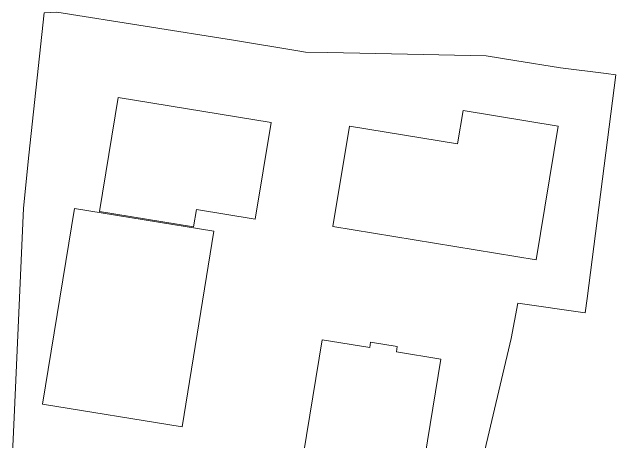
# Model space of a CAD drawing. Header units: metres. Extents: x 7511353 to 7511467, y 4692177 to 4692372.
# Drawn here: x 7511359.3 to 7511466.8, y 4692295.9 to 4692372.4 of the extents above; entities that cross this region are included whole.
import ezdxf

# ---------------------------------------------------------------- set-up
doc = ezdxf.new("R2010")
doc.units = ezdxf.units.M
doc.layers.add('ParcRePo', color=7, linetype='Continuous', lineweight=0)
doc.layers.add('urbanizem', color=1, linetype='Continuous', lineweight=0)

msp = doc.modelspace()

# ---------------------------------------------------------------- linework, layer by layer
at = {"layer": 'ParcRePo', "flags": 128}
msp.add_lwpolyline([(7511359.3, 4692292.47), (7511359.65, 4692300.23), (7511361.31, 4692337.48), (7511362.31, 4692346.91), (7511365, 4692372.24), (7511367.25, 4692372.38), (7511398.76, 4692367.39), (7511410.53, 4692365.42), (7511411.58, 4692365.25), (7511415.47, 4692365.18), (7511424.06, 4692365), (7511443.74, 4692364.6), (7511448.83, 4692363.77), (7511456.97, 4692362.45), (7511465.09, 4692361.42), (7511466.85, 4692361.2), (7511461.72, 4692321.41), (7511461.39, 4692318.82), (7511449.4, 4692320.55), (7511448.2, 4692314.28), (7511443.03, 4692292.38)], dxfattribs=at)
at = {"layer": 'urbanizem', "linetype": 'Continuous', "flags": 128}
for points in [[(7511405.42, 4692352.74), (7511378.18, 4692357.19), (7511374.86, 4692336.86), (7511391.63, 4692334.12), (7511392.14, 4692337.23), (7511402.6, 4692335.52)], [(7511456.55, 4692352.08), (7511439.62, 4692354.84), (7511438.65, 4692348.93), (7511419.37, 4692352.08), (7511416.45, 4692334.22), (7511452.66, 4692328.3)], [(7511395.26, 4692333.38), (7511370.42, 4692337.44), (7511364.72, 4692302.6), (7511389.57, 4692298.54)], [(7511432.36, 4692290.26), (7511435.68, 4692310.59), (7511427.74, 4692311.89), (7511427.89, 4692312.83), (7511423.15, 4692313.6), (7511423, 4692312.67), (7511414.51, 4692314.05), (7511411.19, 4692293.72)]]:
    msp.add_lwpolyline(points, close=True, dxfattribs=at)

doc.saveas('drawing.dxf')
